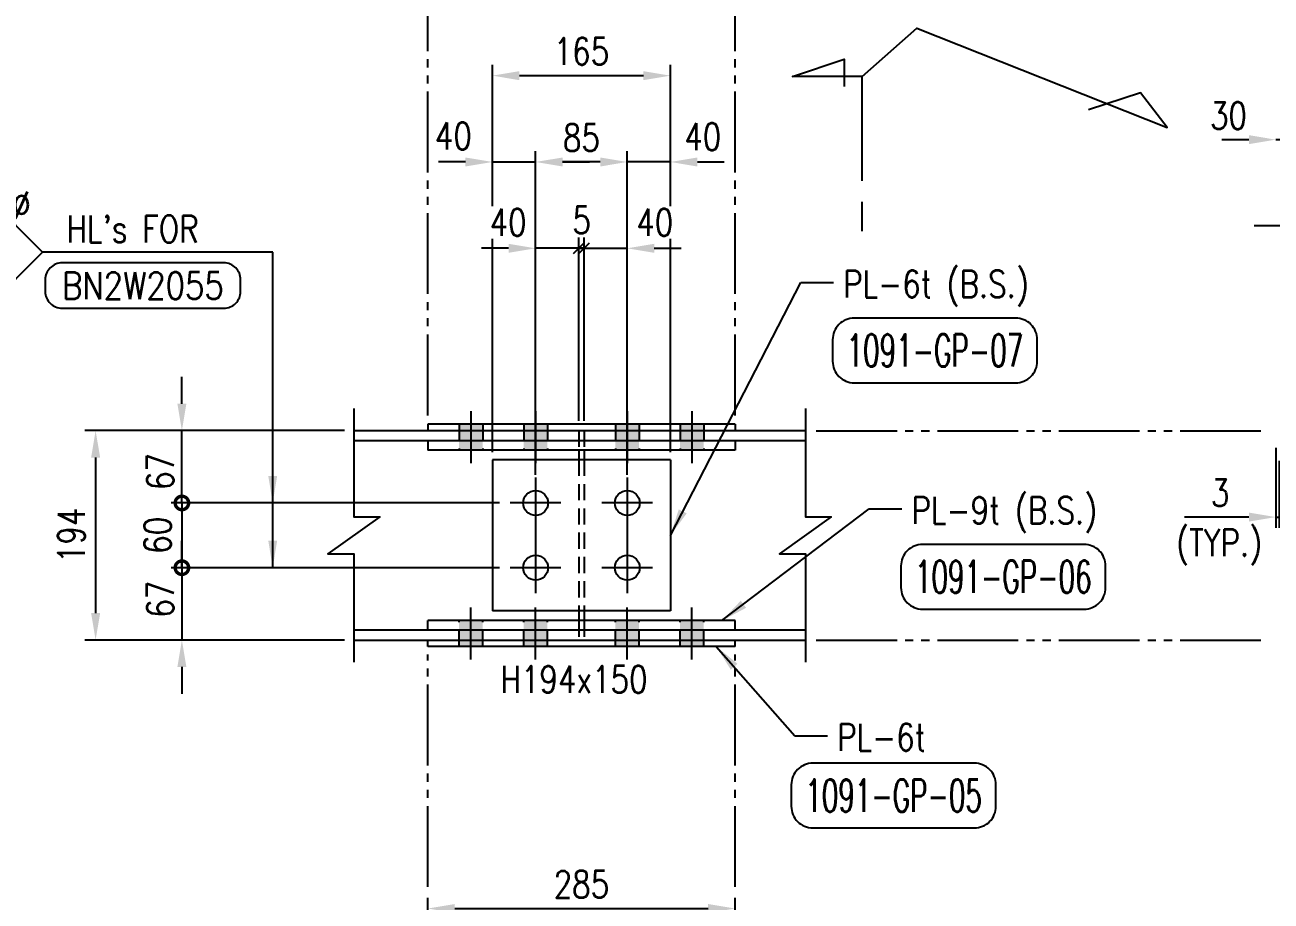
# Model space of a CAD drawing. Header units: millimetres. Extents: x 0 to 232280, y -26939 to 23794.
# Drawn here: x 78191 to 82813, y -20042 to -16795 of the extents above; entities that cross this region are included whole.
import ezdxf
from ezdxf.enums import TextEntityAlignment as Align

# ---------------------------------------------------------------- set-up
doc = ezdxf.new("R2010")
doc.units = ezdxf.units.MM
doc.header["$LTSCALE"] = 30
for name, pattern in [('JNK-CENTER', [34, 30, -1.5, 1, -1.5]), ('JNK-HIDDEN', [3, 2, -1]), ('JNK-PHANTOM', [15, 10, -1, 1, -1, 1, -1])]:
    doc.linetypes.add(name, pattern=pattern)
for name, color, linetype in [('CEN-R', 1, 'JNK-CENTER'), ('CON-C', 4, 'Continuous'), ('CON-G', 3, 'Continuous'), ('CON-W', 7, 'Continuous'), ('CON-Y', 2, 'Continuous'), ('Dim-W', 7, 'Continuous'), ('HID-Y', 2, 'JNK-HIDDEN'), ('PHA-M', 6, 'JNK-PHANTOM'), ('STL-OBJT', 7, 'Continuous')]:
    doc.layers.add(name, color=color, linetype=linetype)
doc.styles.add('SIMPLEX', font='simplex.shx', dxfattribs={"width": 0.8})
doc.dimstyles.new('DIM40', dxfattribs={"dimscale": 40, "dimtxt": 2.5, "dimasz": 2.5, "dimexe": 1, "dimexo": 1, "dimgap": 1, "dimtad": 1, "dimdec": 0, "dimdsep": 46, "dimtxsty": 'SIMPLEX', "dimcen": 0, "dimclrd": 7, "dimclre": 7, "dimclrt": 2, "dimadec": 1, "dimazin": 2, "dimtfac": 1, "dimtdec": 0, "dimtix": 1, "dimtmove": 2, "dimatfit": 2, "dimfxl": 1, "dimtolj": 1, "dimtzin": 0, "dimarcsym": 1})
doc.dimstyles.new('DIM40x4', dxfattribs={"dimscale": 40, "dimtxt": 2.5, "dimasz": 2.5, "dimexe": 1, "dimexo": 1, "dimgap": 1, "dimtad": 1, "dimdec": 1, "dimlfac": 0.25, "dimdsep": 46, "dimtxsty": 'SIMPLEX', "dimcen": 2.5, "dimclrd": 7, "dimclre": 7, "dimclrt": 2, "dimadec": 1, "dimazin": 2, "dimtfac": 1, "dimtdec": 1, "dimtmove": 2, "dimatfit": 3, "dimfxl": 1, "dimtfill": 1, "dimtolj": 1, "dimtzin": 0, "dimarcsym": 1})

# ---------------------------------------------------------------- blocks, each defined once
blk = doc.blocks.new('*D2866')
at = {"layer": 'DEFPOINTS', "color": 0, "transparency": 16777216}
for p in [(80084.6, -17302.5), (79924.6, -18418.5), (80084.6, -18501.9)]:
    blk.add_point(p, dxfattribs=at)
at = {"layer": 'Dim-W', "color": 7, "lineweight": -2, "transparency": 16777216}
for p, q in [((79924.6, -18378.5), (79924.6, -17262.5)), ((80084.6, -18461.9), (80084.6, -17262.5)), ((79824.6, -17302.5), (79724.6, -17302.5)), ((79924.6, -17302.5), (80084.6, -17302.5)), ((80184.6, -17302.5), (80284.6, -17302.5))]:
    blk.add_line(p, q, dxfattribs=at)
at = {"layer": 'Dim-W', "color": 7, "transparency": 16777216}
blk.add_solid([(80184.6, -17285.9), (80184.6, -17319.2), (80084.6, -17302.5)], dxfattribs=at)
at = {"layer": 'Dim-W', "color": 2, "transparency": 16777216, "insert": (79779.5, -17206.4), "char_height": 100, "attachment_point": 5, "style": 'SIMPLEX', "bg_fill": 3, "box_fill_scale": 1.1, "bg_fill_color": 256, "bg_fill_true_color": 13158600, "bg_fill_transparency": 0}
blk.add_mtext('\\A1;40', dxfattribs=at)
at = {"layer": 'Dim-W', "color": 7, "transparency": 16777216}
blk.add_solid([(79824.6, -17285.9), (79824.6, -17319.2), (79924.6, -17302.5)], dxfattribs=at)
blk = doc.blocks.new('*D2867')
at = {"layer": 'DEFPOINTS', "color": 0, "transparency": 16777216}
for p in [(80084.6, -17302.5), (80084.6, -18501.9), (80424.6, -18501.9)]:
    blk.add_point(p, dxfattribs=at)
at = {"layer": 'Dim-W', "color": 7, "lineweight": -2, "transparency": 16777216}
for p, q in [((80084.6, -18461.9), (80084.6, -17262.5)), ((80424.6, -18461.9), (80424.6, -17262.5)), ((80324.6, -17302.5), (80184.6, -17302.5))]:
    blk.add_line(p, q, dxfattribs=at)
at = {"layer": 'Dim-W', "color": 7, "transparency": 16777216}
for points in [[(80184.6, -17285.9), (80184.6, -17319.2), (80084.6, -17302.5)], [(80324.6, -17285.9), (80324.6, -17319.2), (80424.6, -17302.5)]]:
    blk.add_solid(points, dxfattribs=at)
at = {"layer": 'Dim-W', "color": 2, "transparency": 16777216, "insert": (80254.6, -17212.5), "char_height": 100, "attachment_point": 5, "style": 'SIMPLEX', "bg_fill": 3, "box_fill_scale": 1.1, "bg_fill_color": 256, "bg_fill_true_color": 13158600, "bg_fill_transparency": 0}
blk.add_mtext('\\A1;85', dxfattribs=at)
blk = doc.blocks.new('*D2868')
at = {"layer": 'DEFPOINTS', "color": 0, "transparency": 16777216}
for p in [(80424.6, -17302.5), (80584.6, -18418.5), (80424.6, -18501.9)]:
    blk.add_point(p, dxfattribs=at)
at = {"layer": 'Dim-W', "color": 7, "lineweight": -2, "transparency": 16777216}
for p, q in [((80424.6, -18461.9), (80424.6, -17262.5)), ((80584.6, -18378.5), (80584.6, -17262.5)), ((80324.6, -17302.5), (80224.6, -17302.5)), ((80584.6, -17302.5), (80424.6, -17302.5)), ((80684.6, -17302.5), (80784.6, -17302.5))]:
    blk.add_line(p, q, dxfattribs=at)
at = {"layer": 'Dim-W', "color": 7, "transparency": 16777216}
blk.add_solid([(80324.6, -17285.9), (80324.6, -17319.2), (80424.6, -17302.5)], dxfattribs=at)
at = {"layer": 'Dim-W', "color": 2, "transparency": 16777216, "insert": (80704.7, -17208.8), "char_height": 100, "attachment_point": 5, "style": 'SIMPLEX', "bg_fill": 3, "box_fill_scale": 1.1, "bg_fill_color": 256, "bg_fill_true_color": 13158600, "bg_fill_transparency": 0}
blk.add_mtext('\\A1;40', dxfattribs=at)
at = {"layer": 'Dim-W', "color": 7, "transparency": 16777216}
blk.add_solid([(80684.6, -17285.9), (80684.6, -17319.2), (80584.6, -17302.5)], dxfattribs=at)
blk = doc.blocks.new('*D2869')
at = {"layer": 'DEFPOINTS', "color": 0, "transparency": 16777216}
for p in [(80584.6, -16982.5), (79924.6, -18418.5), (80584.6, -18418.5)]:
    blk.add_point(p, dxfattribs=at)
at = {"layer": 'Dim-W', "color": 7, "lineweight": -2, "transparency": 16777216}
for p, q in [((79924.6, -18378.5), (79924.6, -16942.5)), ((80584.6, -18378.5), (80584.6, -16942.5)), ((80024.6, -16982.5), (80484.6, -16982.5))]:
    blk.add_line(p, q, dxfattribs=at)
at = {"layer": 'Dim-W', "color": 7, "transparency": 16777216}
for points in [[(80024.6, -16965.9), (80024.6, -16999.2), (79924.6, -16982.5)], [(80484.6, -16965.9), (80484.6, -16999.2), (80584.6, -16982.5)]]:
    blk.add_solid(points, dxfattribs=at)
at = {"layer": 'Dim-W', "color": 2, "transparency": 16777216, "insert": (80254.6, -16892.5), "char_height": 100, "attachment_point": 5, "style": 'SIMPLEX', "bg_fill": 3, "box_fill_scale": 1.1, "bg_fill_color": 256, "bg_fill_true_color": 13158600, "bg_fill_transparency": 0}
blk.add_mtext('\\A1;165', dxfattribs=at)
blk = doc.blocks.new('_DotSmall')
at = {"color": 0, "linetype": 'ByBlock', "const_width": 0.5}
blk.add_lwpolyline([(-0.0625, 0, 1), (0.0625, 0, 1)], format="xyb", close=True, dxfattribs=at)
blk = doc.blocks.new('*D2870')
at = {"layer": 'DEFPOINTS', "color": 0, "transparency": 16777216}
for p in [(79990.6, -18566.5), (78772.8, -18806.5), (79990.6, -18806.5)]:
    blk.add_point(p, dxfattribs=at)
at = {"layer": 'Dim-W', "color": 7, "lineweight": -2, "transparency": 16777216}
for p, q in [((79950.6, -18566.5), (78732.8, -18566.5)), ((78772.8, -18566.5), (78772.8, -18806.5)), ((79950.6, -18806.5), (78732.8, -18806.5))]:
    blk.add_line(p, q, dxfattribs=at)
at = {"layer": 'Dim-W', "color": 7, "lineweight": -2, "transparency": 16777216, "xscale": 100, "yscale": 100, "zscale": 100}
for p, rotation in [((78772.8, -18566.5), 90), ((78772.8, -18806.5), 270)]:
    blk.add_blockref('_DotSmall', p, dxfattribs=dict(at, rotation=rotation))
at = {"layer": 'Dim-W', "color": 2, "transparency": 16777216, "insert": (78682.8, -18686.5), "char_height": 100, "attachment_point": 5, "rotation": 90, "style": 'SIMPLEX', "bg_fill": 3, "box_fill_scale": 1.1, "bg_fill_color": 256, "bg_fill_true_color": 13158600, "bg_fill_transparency": 0}
blk.add_mtext('\\A1;60', dxfattribs=at)
blk = doc.blocks.new('*D2871')
at = {"layer": 'DEFPOINTS', "color": 0, "transparency": 16777216}
for p in [(79990.6, -18806.5), (78772.8, -19074.5), (79416, -19074.5)]:
    blk.add_point(p, dxfattribs=at)
at = {"layer": 'Dim-W', "color": 7, "lineweight": -2, "transparency": 16777216}
for p, q in [((78772.8, -18806.5), (78772.8, -18706.5)), ((79950.6, -18806.5), (78732.8, -18806.5)), ((79376, -19074.5), (78732.8, -19074.5)), ((78772.8, -19174.5), (78772.8, -19274.5))]:
    blk.add_line(p, q, dxfattribs=at)
at = {"layer": 'Dim-W', "color": 7, "transparency": 16777216}
blk.add_solid([(78756.1, -19174.5), (78789.5, -19174.5), (78772.8, -19074.5)], dxfattribs=at)
at = {"layer": 'Dim-W', "color": 2, "transparency": 16777216, "insert": (78692.6, -18923.2), "char_height": 100, "attachment_point": 5, "rotation": 90, "style": 'SIMPLEX', "bg_fill": 3, "box_fill_scale": 1.1, "bg_fill_color": 256, "bg_fill_true_color": 13158600, "bg_fill_transparency": 0}
blk.add_mtext('\\A1;67', dxfattribs=at)
at = {"layer": 'Dim-W', "color": 7, "lineweight": -2, "transparency": 16777216}
blk.add_line((78772.8, -18806.5), (78772.8, -19074.5), dxfattribs=at)
blk = doc.blocks.new('_None')
blk = doc.blocks.new('DUCT-TAG')
at = {"layer": 'CON-G'}
blk.add_lwpolyline([(-9.49, -1), (-9.49, 1, -0.414214), (-7.49, 3), (7.49, 3, -0.414214), (9.49, 1), (9.49, -1, -0.414214), (7.49, -3), (-7.49, -3, -0.414214)], format="xyb", close=True, dxfattribs=at)
at = {"layer": 'CON-G', "style": 'SIMPLEX', "width": 1.246304}
blk.add_attdef('NAME', text='', height=3, dxfattribs=at).set_placement((-8.19, -1.5), (8.19, -1.5), align=Align.FIT)
at = {"layer": 'CON-Y', "style": 'SIMPLEX'}
blk.add_attdef('ELEVATION', text='', height=2, dxfattribs=at).set_placement((0, -6.02), align=Align.CENTER)
blk = doc.blocks.new('BOLTHOLE')
at = {"layer": 'CON-W'}
blk.add_line((25.7, 0), (9.9, 0), dxfattribs=at)
blk.add_lwpolyline([(0, 0), (4.95, 4.95), (9.9, 0), (4.95, -4.95)], close=True, dxfattribs=at)
at = {"layer": 'CON-Y', "style": 'SIMPLEX', "width": 0.8}
for s, p in [('%%C', (8.81, 3.12)), ("HL's FOR", (24.37, 0.9))]:
    blk.add_text(s, height=2.5, dxfattribs=at).set_placement(p, align=Align.RIGHT)
blk.add_attdef('4', text='', height=2.5, dxfattribs=at).set_placement((-0.69, 0.87), align=Align.RIGHT)
blk.add_attdef('22', text='', height=2.5, dxfattribs=at).set_placement((4.95, 0), align=Align.MIDDLE_CENTER)
blk = doc.blocks.new('boltmark')
at = {"layer": 'CON-Y'}
blk.add_lwpolyline([(0, -4.2), (15, -4.2, 0.414214), (16.56, -2.64), (16.56, -1.56, 0.414214), (15, 0), (0, 0, 0.414214), (-1.56, -1.56), (-1.56, -2.64, 0.414214)], format="xyb", close=True, dxfattribs=at)
at = {"layer": 'CON-G', "style": 'SIMPLEX', "width": 0.802523}
blk.add_attdef('BN2W1650', text='', height=2.5, dxfattribs=at).set_placement((0, -3.35), (15, -3.35), align=Align.FIT)
blk = doc.blocks.new('*D2883')
at = {"layer": 'DEFPOINTS', "color": 0, "transparency": 16777216}
for p in [(80824.6, -20069.9), (79684.6, -21202.6), (80824.6, -21201.4)]:
    blk.add_point(p, dxfattribs=at)
at = {"layer": 'Dim-W', "color": 7, "lineweight": -2, "transparency": 16777216}
for p, q in [((79684.6, -21162.6), (79684.6, -20029.9)), ((80824.6, -21161.4), (80824.6, -20029.9)), ((79784.6, -20069.9), (80724.6, -20069.9))]:
    blk.add_line(p, q, dxfattribs=at)
at = {"layer": 'Dim-W', "color": 7, "transparency": 16777216}
for points in [[(79784.6, -20053.2), (79784.6, -20086.6), (79684.6, -20069.9)], [(80724.6, -20053.2), (80724.6, -20086.6), (80824.6, -20069.9)]]:
    blk.add_solid(points, dxfattribs=at)
at = {"layer": 'Dim-W', "color": 2, "transparency": 16777216, "insert": (80254.6, -19979.9), "char_height": 100, "attachment_point": 5, "style": 'SIMPLEX', "bg_fill": 3, "box_fill_scale": 1.1, "bg_fill_color": 256, "bg_fill_true_color": 13158600, "bg_fill_transparency": 0}
blk.add_mtext('\\A1;285', dxfattribs=at)
blk = doc.blocks.new('*D2822')
at = {"layer": 'DEFPOINTS', "color": 0, "transparency": 16777216}
for p in [(82830.2, -18322.5), (82842.2, -18370.5), (82842.2, -18618.9)]:
    blk.add_point(p, dxfattribs=at)
at = {"layer": 'Dim-W', "color": 7, "lineweight": -2, "transparency": 16777216}
for p, q in [((82830.2, -18362.5), (82830.2, -18658.9)), ((82842.2, -18410.5), (82842.2, -18658.9)), ((82730.2, -18618.9), (82630.2, -18618.9)), ((82830.2, -18618.9), (82842.2, -18618.9)), ((82942.2, -18618.9), (83042.2, -18618.9))]:
    blk.add_line(p, q, dxfattribs=at)
at = {"layer": 'Dim-W', "color": 7, "transparency": 16777216}
for points in [[(82730.2, -18602.2), (82730.2, -18635.5), (82830.2, -18618.9)], [(82942.2, -18602.2), (82942.2, -18635.5), (82842.2, -18618.9)]]:
    blk.add_solid(points, dxfattribs=at)
at = {"layer": 'Dim-W', "color": 2, "transparency": 16777216, "insert": (82623.7, -18528.9), "char_height": 100, "attachment_point": 5, "style": 'SIMPLEX', "bg_fill": 3, "box_fill_scale": 1.1, "bg_fill_color": 256, "bg_fill_true_color": 13158600, "bg_fill_transparency": 0}
blk.add_mtext('\\A1;3', dxfattribs=at)
blk = doc.blocks.new('SECMARK4')
at = {"layer": 'CON-C'}
blk.add_line((0, 0), (-2.72, 0), dxfattribs=at)
blk.add_lwpolyline([(-4.67, 0), (-14.32, 0), (-14.32, -6.45), (-15.93, -1.66), (-13.39, -1.66)], dxfattribs=at)
at = {"layer": 'CON-C', "style": 'SIMPLEX', "width": 0.8}
blk.add_attdef('TAG', text='', height=3.5, dxfattribs=at).set_placement((-7.82, -4.86), align=Align.CENTER)
blk = doc.blocks.new('_ArchTick')
at = {"color": 0, "linetype": 'ByBlock', "const_width": 0.15}
blk.add_lwpolyline([(-0.5, -0.5), (0.5, 0.5)], dxfattribs=at)
blk = doc.blocks.new('*D2829')
at = {"layer": 'DEFPOINTS', "color": 0, "transparency": 16777216}
for p in [(80244.6, -17622.5), (80244.6, -18302.6), (80264.6, -18302.6)]:
    blk.add_point(p, dxfattribs=at)
at = {"layer": 'Dim-W', "color": 7, "lineweight": -2, "transparency": 16777216}
for p, q in [((80244.6, -18262.6), (80244.6, -17582.5)), ((80264.6, -18262.6), (80264.6, -17582.5)), ((80244.6, -17622.5), (80204.6, -17622.5)), ((80264.6, -17622.5), (80244.6, -17622.5)), ((80264.6, -17622.5), (80304.6, -17622.5))]:
    blk.add_line(p, q, dxfattribs=at)
at = {"layer": 'Dim-W', "color": 2, "transparency": 16777216, "insert": (80255.7, -17518), "char_height": 100, "attachment_point": 5, "style": 'SIMPLEX', "bg_fill": 3, "box_fill_scale": 1.1, "bg_fill_color": 256, "bg_fill_true_color": 13158600, "bg_fill_transparency": 0}
blk.add_mtext('\\A1;5', dxfattribs=at)
at = {"layer": 'Dim-W', "color": 7, "lineweight": -2, "transparency": 16777216, "xscale": 40, "yscale": 40, "zscale": 40}
blk.add_blockref('_ArchTick', (80244.6, -17622.5), dxfattribs=at)
at = {"layer": 'Dim-W', "color": 7, "lineweight": -2, "transparency": 16777216, "xscale": 40, "yscale": 40, "zscale": 40, "rotation": 180}
blk.add_blockref('_ArchTick', (80264.6, -17622.5), dxfattribs=at)
blk = doc.blocks.new('*D2830')
at = {"layer": 'DEFPOINTS', "color": 0, "transparency": 16777216}
for p in [(80264.6, -17622.5), (80424.6, -17622.5), (80424.6, -18275.1)]:
    blk.add_point(p, dxfattribs=at)
at = {"layer": 'Dim-W', "color": 7, "lineweight": -2, "transparency": 16777216}
for p, q in [((80424.6, -18235.1), (80424.6, -17582.5)), ((80264.6, -17622.5), (80164.6, -17622.5)), ((80264.6, -17622.5), (80424.6, -17622.5)), ((80524.6, -17622.5), (80624.6, -17622.5))]:
    blk.add_line(p, q, dxfattribs=at)
at = {"layer": 'Dim-W', "color": 2, "transparency": 16777216, "insert": (80526.8, -17526.7), "char_height": 100, "attachment_point": 5, "style": 'SIMPLEX', "bg_fill": 3, "box_fill_scale": 1.1, "bg_fill_color": 256, "bg_fill_true_color": 13158600, "bg_fill_transparency": 0}
blk.add_mtext('\\A1;40', dxfattribs=at)
at = {"layer": 'Dim-W', "color": 7, "transparency": 16777216}
blk.add_solid([(80524.6, -17605.9), (80524.6, -17639.2), (80424.6, -17622.5)], dxfattribs=at)
blk = doc.blocks.new('*D2831')
at = {"layer": 'DEFPOINTS', "color": 0, "transparency": 16777216}
for p in [(80084.6, -17622.5), (80244.6, -17622.5), (80084.6, -18275.1)]:
    blk.add_point(p, dxfattribs=at)
at = {"layer": 'Dim-W', "color": 7, "lineweight": -2, "transparency": 16777216}
for p, q in [((80084.6, -18235.1), (80084.6, -17582.5)), ((79984.6, -17622.5), (79884.6, -17622.5)), ((80244.6, -17622.5), (80084.6, -17622.5)), ((80244.6, -17622.5), (80344.6, -17622.5))]:
    blk.add_line(p, q, dxfattribs=at)
at = {"layer": 'Dim-W', "color": 2, "transparency": 16777216, "insert": (79982.5, -17526.7), "char_height": 100, "attachment_point": 5, "style": 'SIMPLEX', "bg_fill": 3, "box_fill_scale": 1.1, "bg_fill_color": 256, "bg_fill_true_color": 13158600, "bg_fill_transparency": 0}
blk.add_mtext('\\A1;40', dxfattribs=at)
at = {"layer": 'Dim-W', "color": 7, "transparency": 16777216}
blk.add_solid([(79984.6, -17605.9), (79984.6, -17639.2), (80084.6, -17622.5)], dxfattribs=at)
blk = doc.blocks.new('*D2841')
at = {"layer": 'DEFPOINTS', "color": 0, "transparency": 16777216}
for p in [(82830.2, -17219.8), (82830.2, -17219.8), (82950.2, -17219.8)]:
    blk.add_point(p, dxfattribs=at)
at = {"layer": 'Dim-W', "color": 7, "lineweight": -2, "transparency": 16777216}
for p, q in [((82730.2, -17219.8), (82630.2, -17219.8)), ((82950.2, -17219.8), (82830.2, -17219.8)), ((83050.2, -17219.8), (83150.2, -17219.8))]:
    blk.add_line(p, q, dxfattribs=at)
at = {"layer": 'Dim-W', "color": 7, "transparency": 16777216}
blk.add_solid([(83050.2, -17203.1), (83050.2, -17236.4), (82950.2, -17219.8)], dxfattribs=at)
at = {"layer": 'Dim-W', "color": 2, "transparency": 16777216, "insert": (82654.6, -17130.8), "char_height": 100, "attachment_point": 5, "style": 'SIMPLEX', "bg_fill": 3, "box_fill_scale": 1.1, "bg_fill_color": 256, "bg_fill_true_color": 13158600, "bg_fill_transparency": 0}
blk.add_mtext('\\A1;30', dxfattribs=at)
at = {"layer": 'Dim-W', "color": 7, "transparency": 16777216}
blk.add_solid([(82730.2, -17203.1), (82730.2, -17236.4), (82830.2, -17219.8)], dxfattribs=at)
blk = doc.blocks.new('*D2843')
at = {"layer": 'DEFPOINTS', "color": 0, "transparency": 16777216}
for p in [(82950.2, -17539.8), (82950.2, -18226.5), (83130.2, -18214.5)]:
    blk.add_point(p, dxfattribs=at)
at = {"layer": 'Dim-W', "color": 7, "lineweight": -2, "transparency": 16777216}
for p, q in [((82950.2, -18186.5), (82950.2, -17499.8)), ((83130.2, -18174.5), (83130.2, -17499.8)), ((82850.2, -17539.8), (82750.2, -17539.8)), ((83130.2, -17539.8), (82950.2, -17539.8)), ((83130.2, -17539.8), (83230.2, -17539.8))]:
    blk.add_line(p, q, dxfattribs=at)
at = {"layer": 'Dim-W', "color": 2, "transparency": 16777216, "insert": (83002.3, -17451.4), "char_height": 100, "attachment_point": 5, "style": 'SIMPLEX', "bg_fill": 3, "box_fill_scale": 1.1, "bg_fill_color": 256, "bg_fill_true_color": 13158600, "bg_fill_transparency": 0}
blk.add_mtext('\\A1;45', dxfattribs=at)
at = {"layer": 'Dim-W', "color": 7, "transparency": 16777216}
blk.add_solid([(82850.2, -17523.1), (82850.2, -17556.4), (82950.2, -17539.8)], dxfattribs=at)
at = {"layer": 'Dim-W', "color": 7, "lineweight": -2, "transparency": 16777216, "xscale": 100, "yscale": 100, "zscale": 100, "rotation": 180}
blk.add_blockref('_DotSmall', (83130.2, -17539.8), dxfattribs=at)
blk = doc.blocks.new('*D2848')
at = {"layer": 'DEFPOINTS', "color": 0, "transparency": 16777216}
for p in [(78772.8, -18298.5), (79416, -18298.5), (79990.6, -18566.5)]:
    blk.add_point(p, dxfattribs=at)
at = {"layer": 'Dim-W', "color": 7, "lineweight": -2, "transparency": 16777216}
for p, q in [((78772.8, -18198.5), (78772.8, -18098.5)), ((79376, -18298.5), (78732.8, -18298.5)), ((79950.6, -18566.5), (78732.8, -18566.5)), ((78772.8, -18566.5), (78772.8, -18666.5))]:
    blk.add_line(p, q, dxfattribs=at)
at = {"layer": 'Dim-W', "color": 7, "transparency": 16777216}
blk.add_solid([(78756.1, -18198.5), (78789.5, -18198.5), (78772.8, -18298.5)], dxfattribs=at)
at = {"layer": 'Dim-W', "color": 2, "transparency": 16777216, "insert": (78692.6, -18449.9), "char_height": 100, "attachment_point": 5, "rotation": 90, "style": 'SIMPLEX', "bg_fill": 3, "box_fill_scale": 1.1, "bg_fill_color": 256, "bg_fill_true_color": 13158600, "bg_fill_transparency": 0}
blk.add_mtext('\\A1;67', dxfattribs=at)
at = {"layer": 'Dim-W', "color": 7, "lineweight": -2, "transparency": 16777216}
blk.add_line((78772.8, -18566.5), (78772.8, -18298.5), dxfattribs=at)
blk = doc.blocks.new('*D2857')
at = {"layer": 'DEFPOINTS', "color": 0, "transparency": 16777216}
for p in [(78772.8, -18298.5), (78452.8, -19074.5), (78772.8, -19074.5)]:
    blk.add_point(p, dxfattribs=at)
at = {"layer": 'Dim-W', "color": 7, "lineweight": -2, "transparency": 16777216}
for p, q in [((78732.8, -18298.5), (78412.8, -18298.5)), ((78452.8, -18398.5), (78452.8, -18974.5)), ((78732.8, -19074.5), (78412.8, -19074.5))]:
    blk.add_line(p, q, dxfattribs=at)
at = {"layer": 'Dim-W', "color": 7, "transparency": 16777216}
for points in [[(78436.1, -18398.5), (78469.5, -18398.5), (78452.8, -18298.5)], [(78436.1, -18974.5), (78469.5, -18974.5), (78452.8, -19074.5)]]:
    blk.add_solid(points, dxfattribs=at)
at = {"layer": 'Dim-W', "color": 2, "transparency": 16777216, "insert": (78362.8, -18686.5), "char_height": 100, "attachment_point": 5, "rotation": 90, "style": 'SIMPLEX', "bg_fill": 3, "box_fill_scale": 1.1, "bg_fill_color": 256, "bg_fill_true_color": 13158600, "bg_fill_transparency": 0}
blk.add_mtext('\\A1;194', dxfattribs=at)

msp = doc.modelspace()

# ---------------------------------------------------------------- hatches: boundary and pattern name
at = {"layer": 'Dim-W'}
h = msp.add_hatch(color=256, dxfattribs=at)
h.paths.add_polyline_path([(79844.63, -18274.54), (79800.63, -18274.54), (79800.63, -18298.54), (79844.63, -18298.54)])
h.paths.add_polyline_path([(79888.63, -18274.54), (79844.63, -18274.54), (79844.63, -18298.54), (79888.63, -18298.54)])
h.paths.add_polyline_path([(79844.63, -18298.54), (79800.63, -18298.54), (79800.63, -18334.54), (79844.63, -18334.54)])
h.paths.add_polyline_path([(79888.63, -18298.54), (79844.63, -18298.54), (79844.63, -18334.54), (79888.63, -18334.54)])
h.paths.add_polyline_path([(79844.63, -18334.54), (79800.63, -18334.54), (79800.63, -18370.54), (79844.63, -18370.54)])
h.paths.add_polyline_path([(79888.63, -18334.54), (79844.63, -18334.54), (79844.63, -18370.54), (79888.63, -18370.54)])
h = msp.add_hatch(color=256, dxfattribs=at)
h.paths.add_polyline_path([(80084.63, -18274.54), (80040.63, -18274.54), (80040.63, -18298.54), (80084.63, -18298.54)])
h.paths.add_polyline_path([(80128.63, -18274.54), (80084.63, -18274.54), (80084.63, -18298.54), (80128.63, -18298.54)])
h.paths.add_polyline_path([(80084.63, -18298.54), (80040.63, -18298.54), (80040.63, -18334.54), (80084.63, -18334.54)])
h.paths.add_polyline_path([(80128.63, -18298.54), (80084.63, -18298.54), (80084.63, -18334.54), (80128.63, -18334.54)])
h.paths.add_polyline_path([(80084.63, -18334.54), (80040.63, -18334.54), (80040.63, -18370.54), (80084.63, -18370.54)])
h.paths.add_polyline_path([(80128.63, -18334.54), (80084.63, -18334.54), (80084.63, -18370.54), (80128.63, -18370.54)])
h = msp.add_hatch(color=256, dxfattribs=at)
h.paths.add_polyline_path([(80424.63, -18274.54), (80468.63, -18274.54), (80468.63, -18298.54), (80424.63, -18298.54)])
h.paths.add_polyline_path([(80380.63, -18274.54), (80424.63, -18274.54), (80424.63, -18298.54), (80380.63, -18298.54)])
h.paths.add_polyline_path([(80424.63, -18298.54), (80468.63, -18298.54), (80468.63, -18334.54), (80424.63, -18334.54)])
h.paths.add_polyline_path([(80380.63, -18298.54), (80424.63, -18298.54), (80424.63, -18334.54), (80380.63, -18334.54)])
h.paths.add_polyline_path([(80424.63, -18334.54), (80468.63, -18334.54), (80468.63, -18370.54), (80424.63, -18370.54)])
h.paths.add_polyline_path([(80380.63, -18334.54), (80424.63, -18334.54), (80424.63, -18370.54), (80380.63, -18370.54)])
h = msp.add_hatch(color=256, dxfattribs=at)
h.paths.add_polyline_path([(80664.63, -18274.54), (80708.63, -18274.54), (80708.63, -18298.54), (80664.63, -18298.54)])
h.paths.add_polyline_path([(80620.63, -18274.54), (80664.63, -18274.54), (80664.63, -18298.54), (80620.63, -18298.54)])
h.paths.add_polyline_path([(80664.63, -18298.54), (80708.63, -18298.54), (80708.63, -18334.54), (80664.63, -18334.54)])
h.paths.add_polyline_path([(80620.63, -18298.54), (80664.63, -18298.54), (80664.63, -18334.54), (80620.63, -18334.54)])
h.paths.add_polyline_path([(80664.63, -18334.54), (80708.63, -18334.54), (80708.63, -18370.54), (80664.63, -18370.54)])
h.paths.add_polyline_path([(80620.63, -18334.54), (80664.63, -18334.54), (80664.63, -18370.54), (80620.63, -18370.54)])
h = msp.add_hatch(color=256, dxfattribs=at)
h.paths.add_polyline_path([(79844.63, -19098.54), (79800.63, -19098.54), (79800.63, -19074.54), (79844.63, -19074.54)])
h.paths.add_polyline_path([(79888.63, -19098.54), (79844.63, -19098.54), (79844.63, -19074.54), (79888.63, -19074.54)])
h.paths.add_polyline_path([(79844.63, -19074.54), (79800.63, -19074.54), (79800.63, -19038.54), (79844.63, -19038.54)])
h.paths.add_polyline_path([(79888.63, -19074.54), (79844.63, -19074.54), (79844.63, -19038.54), (79888.63, -19038.54)])
h.paths.add_polyline_path([(79844.63, -19038.54), (79800.63, -19038.54), (79800.63, -19002.54), (79844.63, -19002.54)])
h.paths.add_polyline_path([(79888.63, -19038.54), (79844.63, -19038.54), (79844.63, -19002.54), (79888.63, -19002.54)])
h = msp.add_hatch(color=256, dxfattribs=at)
h.paths.add_polyline_path([(80084.63, -19098.54), (80040.63, -19098.54), (80040.63, -19074.54), (80084.63, -19074.54)])
h.paths.add_polyline_path([(80128.63, -19098.54), (80084.63, -19098.54), (80084.63, -19074.54), (80128.63, -19074.54)])
h.paths.add_polyline_path([(80084.63, -19074.54), (80040.63, -19074.54), (80040.63, -19038.54), (80084.63, -19038.54)])
h.paths.add_polyline_path([(80128.63, -19074.54), (80084.63, -19074.54), (80084.63, -19038.54), (80128.63, -19038.54)])
h.paths.add_polyline_path([(80084.63, -19038.54), (80040.63, -19038.54), (80040.63, -19002.54), (80084.63, -19002.54)])
h.paths.add_polyline_path([(80128.63, -19038.54), (80084.63, -19038.54), (80084.63, -19002.54), (80128.63, -19002.54)])
h = msp.add_hatch(color=256, dxfattribs=at)
h.paths.add_polyline_path([(80424.63, -19098.54), (80468.63, -19098.54), (80468.63, -19074.54), (80424.63, -19074.54)])
h.paths.add_polyline_path([(80380.63, -19098.54), (80424.63, -19098.54), (80424.63, -19074.54), (80380.63, -19074.54)])
h.paths.add_polyline_path([(80424.63, -19074.54), (80468.63, -19074.54), (80468.63, -19038.54), (80424.63, -19038.54)])
h.paths.add_polyline_path([(80380.63, -19074.54), (80424.63, -19074.54), (80424.63, -19038.54), (80380.63, -19038.54)])
h.paths.add_polyline_path([(80424.63, -19038.54), (80468.63, -19038.54), (80468.63, -19002.54), (80424.63, -19002.54)])
h.paths.add_polyline_path([(80380.63, -19038.54), (80424.63, -19038.54), (80424.63, -19002.54), (80380.63, -19002.54)])
h = msp.add_hatch(color=256, dxfattribs=at)
h.paths.add_polyline_path([(80664.63, -19098.54), (80708.63, -19098.54), (80708.63, -19074.54), (80664.63, -19074.54)])
h.paths.add_polyline_path([(80620.63, -19098.54), (80664.63, -19098.54), (80664.63, -19074.54), (80620.63, -19074.54)])
h.paths.add_polyline_path([(80664.63, -19074.54), (80708.63, -19074.54), (80708.63, -19038.54), (80664.63, -19038.54)])
h.paths.add_polyline_path([(80620.63, -19074.54), (80664.63, -19074.54), (80664.63, -19038.54), (80620.63, -19038.54)])
h.paths.add_polyline_path([(80664.63, -19038.54), (80708.63, -19038.54), (80708.63, -19002.54), (80664.63, -19002.54)])
h.paths.add_polyline_path([(80620.63, -19038.54), (80664.63, -19038.54), (80664.63, -19002.54), (80620.63, -19002.54)])

# ---------------------------------------------------------------- linework, layer by layer
at = {"layer": 'CEN-R'}
for p, q in [((79844.63, -18226.54), (79844.63, -18418.54)), ((80084.63, -18226.54), (80084.63, -18418.54)), ((80424.63, -18226.54), (80424.63, -18418.54)), ((80664.63, -18226.54), (80664.63, -18418.54)), ((80084.63, -18472.54), (80084.63, -18900.54)), ((80424.63, -18472.54), (80424.63, -18900.54)), ((80178.63, -18566.54), (79990.63, -18566.54)), ((80518.63, -18566.54), (80330.63, -18566.54)), ((80178.63, -18806.54), (79990.63, -18806.54)), ((80518.63, -18806.54), (80330.63, -18806.54)), ((79844.63, -19146.54), (79844.63, -18954.54)), ((80084.63, -19146.54), (80084.63, -18954.54)), ((80424.63, -19146.54), (80424.63, -18954.54)), ((80664.63, -19146.54), (80664.63, -18954.54))]:
    msp.add_line(p, q, dxfattribs=at)
at = {"layer": 'CON-C'}
msp.add_lwpolyline([(81295.94, -16986.04), (81498.75, -16806.54), (81498.75, -16806.54), (82427.09, -17174.38), (82328.61, -17046.11), (82135.69, -17108.63)], dxfattribs=at)
at = {"layer": 'CON-G'}
for p, q in [((81085.13, -18298.54), (79410.27, -18298.54)), ((79684.63, -18274.54), (79684.63, -18298.54)), ((80824.63, -18274.54), (79684.63, -18274.54)), ((80824.63, -18274.54), (80824.63, -18298.54)), ((79410.27, -18334.54), (81085.13, -18334.54)), ((79684.63, -18334.54), (79684.63, -18370.54)), ((80824.63, -18334.54), (80824.63, -18370.54)), ((80824.63, -18370.54), (79684.63, -18370.54)), ((80244.63, -18370.54), (80244.63, -18406.54)), ((80264.63, -18370.54), (80264.63, -18406.54)), ((79924.63, -18406.54), (79924.63, -18966.54)), ((80584.63, -18406.54), (79924.63, -18406.54)), ((80584.63, -18406.54), (80584.63, -18966.54)), ((80584.63, -18966.54), (79924.63, -18966.54)), ((80244.63, -18966.54), (80244.63, -19002.54)), ((80264.63, -18966.54), (80264.63, -19002.54)), ((81085.13, -19038.54), (79410.27, -19038.54)), ((79684.63, -19038.54), (79684.63, -19002.54)), ((80824.63, -19002.54), (79684.63, -19002.54)), ((80824.63, -19038.54), (80824.63, -19002.54)), ((79410.27, -19074.54), (81085.13, -19074.54)), ((79684.63, -19098.54), (79684.63, -19074.54)), ((80824.63, -19098.54), (80824.63, -19074.54)), ((80824.63, -19098.54), (79684.63, -19098.54))]:
    msp.add_line(p, q, dxfattribs=at)
for centre in [(80084.63, -18566.54), (80424.63, -18566.54), (80084.63, -18806.54), (80424.63, -18806.54)]:
    msp.add_circle(centre, 46, dxfattribs=at)
at = {"layer": 'CON-W'}
for points in [[(79410.27, -18215.97), (79410.27, -18617.77), (79506.54, -18617.77), (79313.99, -18755.31), (79410.27, -18755.31), (79410.27, -19157.11)], [(81085.13, -18215.97), (81085.13, -18617.77), (81181.41, -18617.77), (80988.86, -18755.31), (81085.13, -18755.31), (81085.13, -19157.11)]]:
    msp.add_lwpolyline(points, dxfattribs=at)
at = {"layer": 'Dim-W'}
msp.add_line((78987.75, -17636.56), (78887.75, -17636.56), dxfattribs=at)
at = {"layer": 'HID-Y'}
for p, q in [((79800.63, -18274.54), (79800.63, -18370.54)), ((79888.63, -18274.54), (79888.63, -18370.54)), ((80040.63, -18274.54), (80040.63, -18370.54)), ((80128.63, -18274.54), (80128.63, -18370.54)), ((80244.63, -18298.54), (80244.63, -18370.54)), ((80264.63, -18298.54), (80264.63, -18370.54)), ((80380.63, -18274.54), (80380.63, -18370.54)), ((80468.63, -18274.54), (80468.63, -18370.54)), ((80620.63, -18274.54), (80620.63, -18370.54)), ((80708.63, -18274.54), (80708.63, -18370.54)), ((80244.63, -18406.54), (80244.63, -18966.54)), ((80264.63, -18406.54), (80264.63, -18966.54)), ((79800.63, -19098.54), (79800.63, -19002.54)), ((79888.63, -19098.54), (79888.63, -19002.54)), ((80040.63, -19098.54), (80040.63, -19002.54)), ((80128.63, -19098.54), (80128.63, -19002.54)), ((80244.63, -19002.54), (80244.63, -19074.54)), ((80264.63, -19002.54), (80264.63, -19074.54)), ((80380.63, -19098.54), (80380.63, -19002.54)), ((80468.63, -19098.54), (80468.63, -19002.54)), ((80620.63, -19098.54), (80620.63, -19002.54)), ((80708.63, -19098.54), (80708.63, -19002.54))]:
    msp.add_line(p, q, dxfattribs=at)
at = {"layer": 'PHA-M'}
for p, q in [((80824.63, -18241.75), (80824.63, -16285.47)), ((81125.13, -18298.54), (82795.05, -18298.54)), ((81125.13, -19074.54), (82795.05, -19074.54))]:
    msp.add_line(p, q, dxfattribs=at)

# ---------------------------------------------------------------- block references
at = {"xscale": 40, "yscale": 40, "zscale": 40}
msp.add_blockref('BOLTHOLE', (77859.88, -17636.56), dxfattribs=at).add_auto_attribs({'4': '4', '22': '22'})
ref = msp.add_blockref('boltmark', (78328.26, -17676.56), dxfattribs=dict(xscale=40, yscale=40, zscale=40))
ref.add_attrib('BN2W1650', 'BN2W2055', dxfattribs={"layer": 'CON-G', "height": 100, "style": 'SIMPLEX', "width": 0.782585}).set_placement((78328.26, -17810.55), (78928.24, -17810.55), align=Align.FIT)
at = {"layer": 'CON-W', "xscale": 40, "yscale": 40, "zscale": 40, "rotation": 270}
msp.add_blockref('SECMARK4', (81295.94, -17558.71), dxfattribs=at)
at = {"layer": 'STL-OBJT'}
ref = msp.add_blockref('DUCT-TAG', (81565.82, -18001.23), dxfattribs=dict(at, xscale=-40, yscale=40, zscale=40))
ref.add_attrib('NAME', '1091-GP-07', dxfattribs={"layer": 'CON-G', "height": 120, "style": 'SIMPLEX', "width": 0.5733}).set_placement((81238.22, -18061.23), (81893.42, -18061.23), align=Align.FIT)
ref = msp.add_blockref('DUCT-TAG', (81819.36, -18840.12), dxfattribs=dict(at, xscale=-40, yscale=40, zscale=40))
ref.add_attrib('NAME', '1091-GP-06', dxfattribs={"layer": 'CON-G', "height": 120, "style": 'SIMPLEX', "width": 0.576181}).set_placement((81491.76, -18900.12), (82146.96, -18900.12), align=Align.FIT)
ref = msp.add_blockref('DUCT-TAG', (81412.57, -19651.07), dxfattribs=dict(at, xscale=-40, yscale=40, zscale=40))
ref.add_attrib('NAME', '1091-GP-05', dxfattribs={"layer": 'CON-G', "height": 120, "style": 'SIMPLEX', "width": 0.5733}).set_placement((81084.97, -19711.07), (81740.17, -19711.07), align=Align.FIT)

# ---------------------------------------------------------------- texts
at = {"layer": 'CON-Y', "style": 'SIMPLEX', "width": 0.8}
for s, p in [('PL-6t (B.S.)', (81225.08, -17804.7)), ('PL-9t (B.S.)', (81478.63, -18643.59)), ('PL-6t', (81202.83, -19484.81))]:
    msp.add_text(s, height=100, dxfattribs=at).set_placement(p)

# ---------------------------------------------------------------- dimensions: what is measured, and where the dimension line sits
at = {"layer": 'Dim-W'}
dim = msp.add_linear_dim(base=(82830.17, -17219.78), p1=(82950.17, -17219.78), p2=(82830.17, -17219.78), angle=180, dimstyle='DIM40x4', dxfattribs=at)
dim.commit()
dim.dimension.update_dxf_attribs({"geometry": '*D2841', "text_midpoint": (82654.65, -17130.81), "dimtype": 160})
dim = msp.add_linear_dim(base=(82950.17, -17539.78), p1=(83130.17, -18214.54), p2=(82950.17, -18226.54), angle=180, dimstyle='DIM40x4', override={"dimblk1": 'DotSmall', "dimsah": 1}, dxfattribs=at)
dim.commit()
dim.dimension.update_dxf_attribs({"geometry": '*D2843', "text_midpoint": (83002.27, -17451.38), "dimtype": 160})
dim = msp.add_linear_dim(base=(82842.17, -18618.87), p1=(82830.17, -18322.54), p2=(82842.17, -18370.54), dimstyle='DIM40x4', dxfattribs=at)
dim.commit()
dim.dimension.update_dxf_attribs({"geometry": '*D2822', "text_midpoint": (82623.74, -18528.87), "dimtype": 160})
dim = msp.add_linear_dim(base=(80824.63, -20069.91), p1=(79684.63, -21202.64), p2=(80824.63, -21201.36), dimstyle='DIM40x4', dxfattribs=at)
dim.commit()
dim.dimension.update_dxf_attribs({"geometry": '*D2883', "text_midpoint": (80254.63, -19979.91)})

# ---------------------------------------------------------------- leaders
at = {"layer": 'STL-OBJT'}
for points in [[(80775.96, -19002.54), (81321.76, -18588.13), (81443.6, -18588.13)], [(80754.99, -19098.54), (81045.96, -19429.36), (81167.81, -19429.36)]]:
    msp.add_leader(points, dimstyle='DIM40', dxfattribs=at)

# ---------------------------------------------------------------- next in the draw order: linework, layer by layer
at = {"layer": 'Dim-W'}
msp.add_line((82630.17, -18618.87), (82491.6, -18618.87), dxfattribs=at)
at = {"layer": 'PHA-M'}
msp.add_line((80824.63, -19989.91), (80824.63, -19127.77), dxfattribs=at)

# ---------------------------------------------------------------- next in the draw order: texts
at = {"layer": 'CON-Y', "style": 'SIMPLEX', "width": 0.8}
msp.add_text('(TYP.)', height=100, dxfattribs=at).set_placement((82460.52, -18764.11))

# ---------------------------------------------------------------- next in the draw order: dimensions: what is measured, and where the dimension line sits
at = {"layer": 'Dim-W'}
dim = msp.add_linear_dim(base=(80084.63, -17302.54), p1=(79924.63, -18418.54), p2=(80084.63, -18501.87), dimstyle='DIM40x4', dxfattribs=at)
dim.commit()
dim.dimension.update_dxf_attribs({"geometry": '*D2866', "text_midpoint": (79779.51, -17206.37), "dimtype": 160})
dim = msp.add_linear_dim(base=(78772.8, -18806.54), p1=(79990.63, -18566.54), p2=(79990.63, -18806.54), angle=270, dimstyle='DIM40x4', override={"dimblk1": 'DotSmall', "dimblk2": 'DotSmall', "dimsah": 1}, dxfattribs=at)
dim.commit()
dim.dimension.update_dxf_attribs({"geometry": '*D2870', "text_midpoint": (78682.8, -18686.54)})

# ---------------------------------------------------------------- next in the draw order: linework, layer by layer
at = {"layer": 'PHA-M'}
msp.add_line((79684.63, -18241.75), (79684.63, -16285.47), dxfattribs=at)

# ---------------------------------------------------------------- next in the draw order: dimensions: what is measured, and where the dimension line sits
at = {"layer": 'Dim-W'}
dim = msp.add_linear_dim(base=(80084.63, -17302.54), p1=(80424.63, -18501.87), p2=(80084.63, -18501.87), angle=180, dimstyle='DIM40x4', dxfattribs=at)
dim.commit()
dim.dimension.update_dxf_attribs({"geometry": '*D2867', "text_midpoint": (80254.63, -17212.54)})
dim = msp.add_linear_dim(base=(78772.8, -19074.54), p1=(79990.63, -18806.54), p2=(79415.96, -19074.54), angle=270, dimstyle='DIM40x4', override={"dimblk1": 'None', "dimsah": 1}, dxfattribs=at)
dim.commit()
dim.dimension.update_dxf_attribs({"geometry": '*D2871', "text_midpoint": (78692.6, -18923.22), "dimtype": 160})

# ---------------------------------------------------------------- next in the draw order: leaders
at = {"layer": 'STL-OBJT'}
msp.add_leader([(79109.6, -18566.54), (79109.6, -17636.56), (78987.75, -17636.56)], dimstyle='DIM40', dxfattribs=at)

# ---------------------------------------------------------------- next in the draw order: linework, layer by layer
at = {"layer": 'PHA-M'}
msp.add_line((79684.63, -19989.91), (79684.63, -19127.77), dxfattribs=at)

# ---------------------------------------------------------------- next in the draw order: texts
at = {"layer": 'CON-Y', "style": 'SIMPLEX', "width": 0.8}
msp.add_text('H194x150', height=100, dxfattribs=at).set_placement((79954.86, -19270.65))

# ---------------------------------------------------------------- next in the draw order: dimensions: what is measured, and where the dimension line sits
at = {"layer": 'Dim-W'}
dim = msp.add_linear_dim(base=(80424.63, -17302.54), p1=(80584.63, -18418.54), p2=(80424.63, -18501.87), angle=180, dimstyle='DIM40x4', dxfattribs=at)
dim.commit()
dim.dimension.update_dxf_attribs({"geometry": '*D2868', "text_midpoint": (80704.66, -17208.77), "dimtype": 160})

# ---------------------------------------------------------------- next in the draw order: leaders
at = {"layer": 'STL-OBJT'}
msp.add_leader([(79109.6, -18806.54), (79109.6, -17636.56), (78987.75, -17636.56)], dimstyle='DIM40', dxfattribs=at)

# ---------------------------------------------------------------- next in the draw order: dimensions: what is measured, and where the dimension line sits
at = {"layer": 'Dim-W'}
dim = msp.add_linear_dim(base=(80584.63, -16982.54), p1=(79924.63, -18418.54), p2=(80584.63, -18418.54), dimstyle='DIM40x4', dxfattribs=at)
dim.commit()
dim.dimension.update_dxf_attribs({"geometry": '*D2869', "text_midpoint": (80254.63, -16892.54)})

# ---------------------------------------------------------------- next in the draw order: dimensions: what is measured, and where the dimension line sits
dim = msp.add_linear_dim(base=(80244.63, -17622.54), p1=(80264.63, -18302.56), p2=(80244.63, -18302.56), angle=180, dimstyle='DIM40x4', override={"dimasz": 1, "dimblk1": 'ArchTick', "dimblk2": 'ArchTick', "dimsah": 1}, dxfattribs=at)
dim.commit()
dim.dimension.update_dxf_attribs({"geometry": '*D2829', "text_midpoint": (80255.69, -17517.98), "dimtype": 160})

# ---------------------------------------------------------------- next in the draw order: leaders
at = {"layer": 'STL-OBJT'}
msp.add_leader([(80584.63, -18686.54), (81068.21, -17749.24), (81190.06, -17749.24)], dimstyle='DIM40', dxfattribs=at)

# ---------------------------------------------------------------- next in the draw order: dimensions: what is measured, and where the dimension line sits
at = {"layer": 'Dim-W'}
dim = msp.add_linear_dim(base=(80424.63, -17622.54), p1=(80264.63, -17622.54), p2=(80424.63, -18275.07), dimstyle='DIM40x4', override={"dimblk1": 'None', "dimsah": 1}, dxfattribs=at)
dim.commit()
dim.dimension.update_dxf_attribs({"geometry": '*D2830', "text_midpoint": (80526.8, -17526.66), "dimtype": 160})

# ---------------------------------------------------------------- next in the draw order: dimensions: what is measured, and where the dimension line sits
dim = msp.add_linear_dim(base=(80084.63, -17622.54), p1=(80244.63, -17622.54), p2=(80084.63, -18275.07), angle=180, dimstyle='DIM40x4', override={"dimblk1": 'None', "dimsah": 1}, dxfattribs=at)
dim.commit()
dim.dimension.update_dxf_attribs({"geometry": '*D2831', "text_midpoint": (79982.46, -17526.66), "dimtype": 160})

# ---------------------------------------------------------------- next in the draw order: dimensions: what is measured, and where the dimension line sits
dim = msp.add_linear_dim(base=(78772.8, -18298.54), p1=(79990.63, -18566.54), p2=(79415.96, -18298.54), angle=90, dimstyle='DIM40x4', override={"dimblk1": 'None', "dimsah": 1}, dxfattribs=at)
dim.commit()
dim.dimension.update_dxf_attribs({"geometry": '*D2848', "text_midpoint": (78692.6, -18449.86), "dimtype": 160})

# ---------------------------------------------------------------- next in the draw order: dimensions: what is measured, and where the dimension line sits
dim = msp.add_linear_dim(base=(78452.8, -19074.54), p1=(78772.8, -18298.54), p2=(78772.8, -19074.54), angle=90, dimstyle='DIM40x4', dxfattribs=at)
dim.commit()
dim.dimension.update_dxf_attribs({"geometry": '*D2857', "text_midpoint": (78362.8, -18686.54)})

doc.saveas('drawing.dxf')
